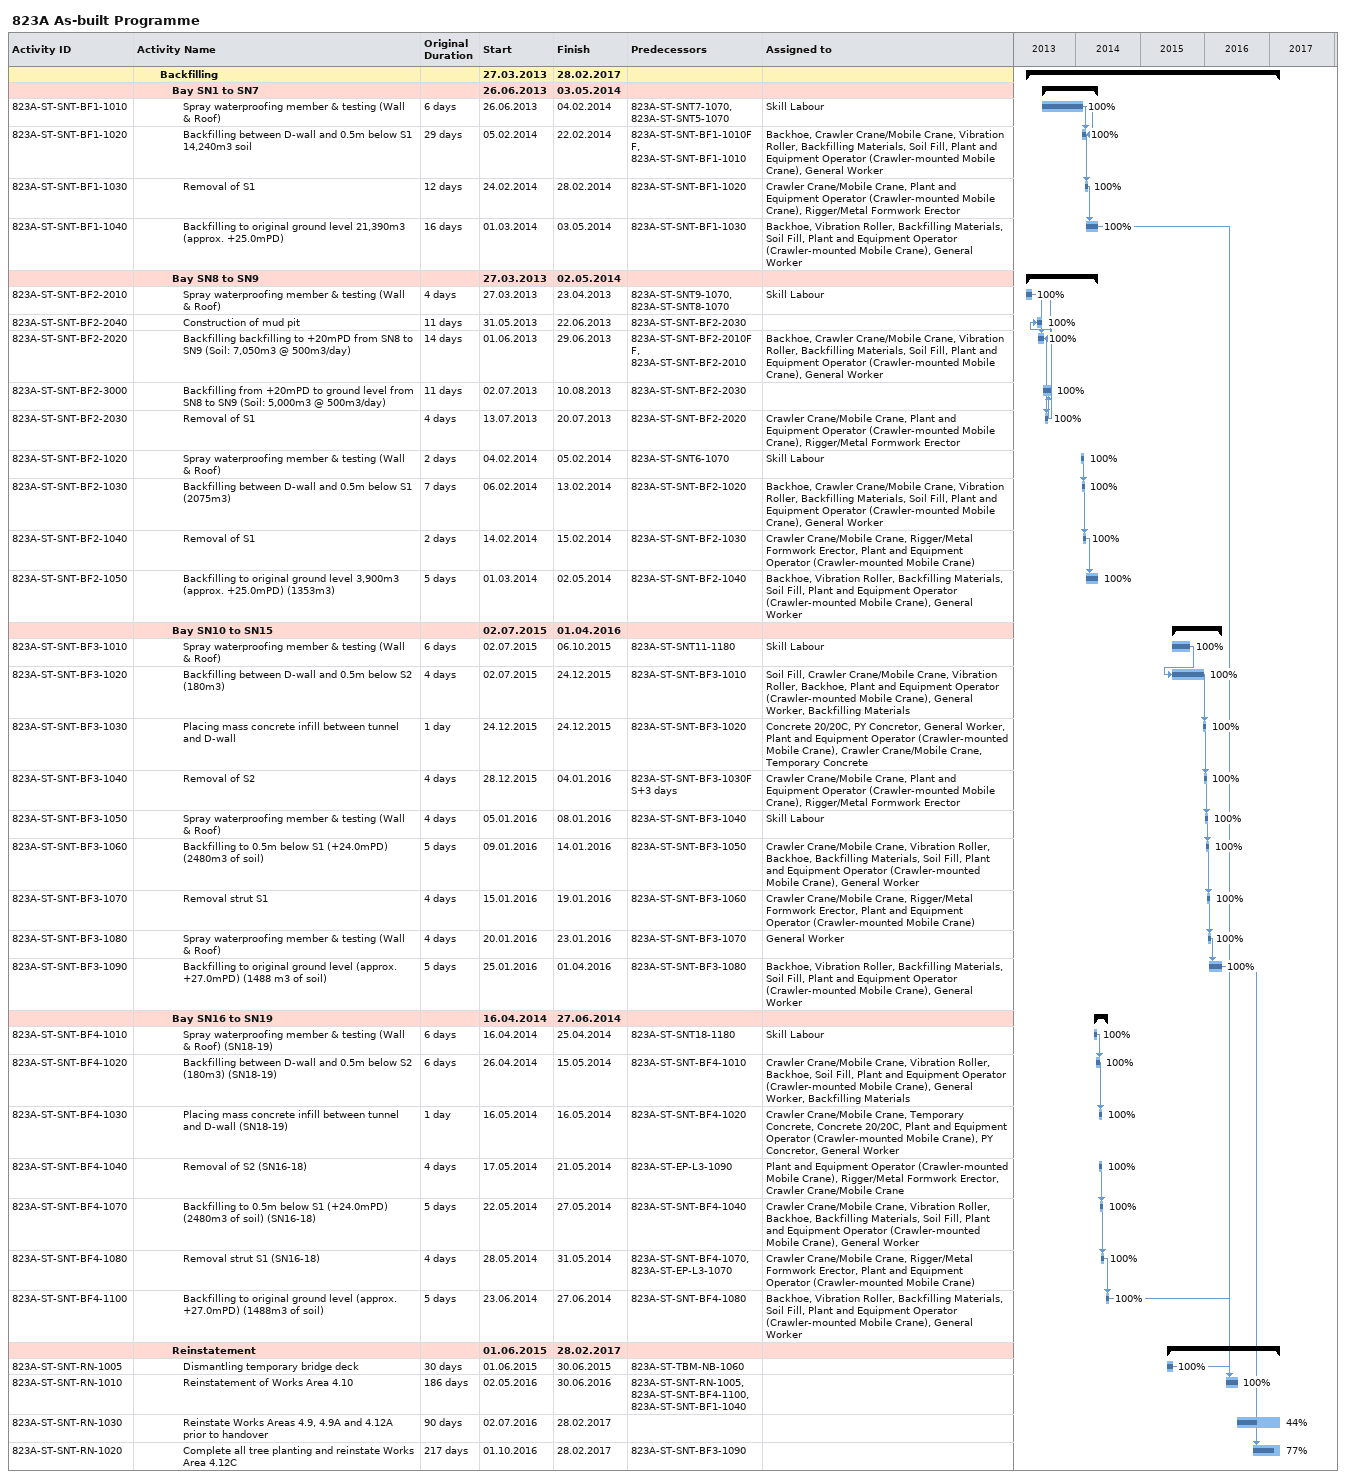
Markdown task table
823A As-built Programme

| ID | Level | Task | Original duration | Start | Finish | Predecessors | Resources | % complete |
|---|---|---|---|---|---|---|---|---|
|  | 3 | **Backfilling** |  | 2013-03-27 | 2017-02-28 |  |  |  |
|  | 4 | **Bay SN1 to SN7** |  | 2013-06-26 | 2014-05-03 |  |  |  |
| 823A-ST-SNT-BF1-1010 | 5 | Spray waterproofing member & testing (Wall & Roof) | 6d | 2013-06-26 | 2014-02-04 | 823A-ST-SNT7-1070, 823A-ST-SNT5-1070 | Skill Labour | 100 |
| 823A-ST-SNT-BF1-1020 | 5 | Backfilling between D-wall and 0.5m below S1 14,240m3 soil | 29d | 2014-02-05 | 2014-02-22 | 823A-ST-SNT-BF1-1010FF, 823A-ST-SNT-BF1-1010 | Backhoe, Crawler Crane/Mobile Crane, Vibration Roller, Backfilling Materials, Soil Fill, Plant and Equipment Operator (Crawler-mounted Mobile Crane), General Worker | 100 |
| 823A-ST-SNT-BF1-1030 | 5 | Removal of S1 | 12d | 2014-02-24 | 2014-02-28 | 823A-ST-SNT-BF1-1020 | Crawler Crane/Mobile Crane, Plant and Equipment Operator (Crawler-mounted Mobile Crane), Rigger/Metal Formwork Erector | 100 |
| 823A-ST-SNT-BF1-1040 | 5 | Backfilling to original ground level 21,390m3 (approx. +25.0mPD) | 16d | 2014-03-01 | 2014-05-03 | 823A-ST-SNT-BF1-1030 | Backhoe, Vibration Roller, Backfilling Materials, Soil Fill, Plant and Equipment Operator (Crawler-mounted Mobile Crane), General Worker | 100 |
|  | 4 | **Bay SN8 to SN9** |  | 2013-03-27 | 2014-05-02 |  |  |  |
| 823A-ST-SNT-BF2-2010 | 5 | Spray waterproofing member & testing (Wall & Roof) | 4d | 2013-03-27 | 2013-04-23 | 823A-ST-SNT9-1070, 823A-ST-SNT8-1070 | Skill Labour | 100 |
| 823A-ST-SNT-BF2-2040 | 5 | Construction of mud pit | 11d | 2013-05-31 | 2013-06-22 | 823A-ST-SNT-BF2-2030 |  | 100 |
| 823A-ST-SNT-BF2-2020 | 5 | Backfilling backfilling to +20mPD from SN8 to SN9 (Soil: 7,050m3 @ 500m3/day) | 14d | 2013-06-01 | 2013-06-29 | 823A-ST-SNT-BF2-2010FF, 823A-ST-SNT-BF2-2010 | Backhoe, Crawler Crane/Mobile Crane, Vibration Roller, Backfilling Materials, Soil Fill, Plant and Equipment Operator (Crawler-mounted Mobile Crane), General Worker | 100 |
| 823A-ST-SNT-BF2-3000 | 5 | Backfilling from +20mPD to ground level from SN8 to SN9 (Soil: 5,000m3 @ 500m3/day) | 11d | 2013-07-02 | 2013-08-10 | 823A-ST-SNT-BF2-2030 |  | 100 |
| 823A-ST-SNT-BF2-2030 | 5 | Removal of S1 | 4d | 2013-07-13 | 2013-07-20 | 823A-ST-SNT-BF2-2020 | Crawler Crane/Mobile Crane, Plant and Equipment Operator (Crawler-mounted Mobile Crane), Rigger/Metal Formwork Erector | 100 |
| 823A-ST-SNT-BF2-1020 | 5 | Spray waterproofing member & testing (Wall & Roof) | 2d | 2014-02-04 | 2014-02-05 | 823A-ST-SNT6-1070 | Skill Labour | 100 |
| 823A-ST-SNT-BF2-1030 | 5 | Backfilling between D-wall and 0.5m below S1 (2075m3) | 7d | 2014-02-06 | 2014-02-13 | 823A-ST-SNT-BF2-1020 | Backhoe, Crawler Crane/Mobile Crane, Vibration Roller, Backfilling Materials, Soil Fill, Plant and Equipment Operator (Crawler-mounted Mobile Crane), General Worker | 100 |
| 823A-ST-SNT-BF2-1040 | 5 | Removal of S1 | 2d | 2014-02-14 | 2014-02-15 | 823A-ST-SNT-BF2-1030 | Crawler Crane/Mobile Crane, Rigger/Metal Formwork Erector, Plant and Equipment Operator (Crawler-mounted Mobile Crane) | 100 |
| 823A-ST-SNT-BF2-1050 | 5 | Backfilling to original ground level 3,900m3 (approx. +25.0mPD) (1353m3) | 5d | 2014-03-01 | 2014-05-02 | 823A-ST-SNT-BF2-1040 | Backhoe, Vibration Roller, Backfilling Materials, Soil Fill, Plant and Equipment Operator (Crawler-mounted Mobile Crane), General Worker | 100 |
|  | 4 | **Bay SN10 to SN15** |  | 2015-07-02 | 2016-04-01 |  |  |  |
| 823A-ST-SNT-BF3-1010 | 5 | Spray waterproofing member & testing (Wall & Roof) | 6d | 2015-07-02 | 2015-10-06 | 823A-ST-SNT11-1180 | Skill Labour | 100 |
| 823A-ST-SNT-BF3-1020 | 5 | Backfilling between D-wall and 0.5m below S2 (180m3) | 4d | 2015-07-02 | 2015-12-24 | 823A-ST-SNT-BF3-1010 | Soil Fill, Crawler Crane/Mobile Crane, Vibration Roller, Backhoe, Plant and Equipment Operator (Crawler-mounted Mobile Crane), General Worker, Backfilling Materials | 100 |
| 823A-ST-SNT-BF3-1030 | 5 | Placing mass concrete infill between tunnel and D-wall | 1d | 2015-12-24 | 2015-12-24 | 823A-ST-SNT-BF3-1020 | Concrete 20/20C, PY Concretor, General Worker, Plant and Equipment Operator (Crawler-mounted Mobile Crane), Crawler Crane/Mobile Crane, Temporary Concrete | 100 |
| 823A-ST-SNT-BF3-1040 | 5 | Removal of S2 | 4d | 2015-12-28 | 2016-01-04 | 823A-ST-SNT-BF3-1030FS+3d | Crawler Crane/Mobile Crane, Plant and Equipment Operator (Crawler-mounted Mobile Crane), Rigger/Metal Formwork Erector | 100 |
| 823A-ST-SNT-BF3-1050 | 5 | Spray waterproofing member & testing (Wall & Roof) | 4d | 2016-01-05 | 2016-01-08 | 823A-ST-SNT-BF3-1040 | Skill Labour | 100 |
| 823A-ST-SNT-BF3-1060 | 5 | Backfilling to 0.5m below S1 (+24.0mPD) (2480m3 of soil) | 5d | 2016-01-09 | 2016-01-14 | 823A-ST-SNT-BF3-1050 | Crawler Crane/Mobile Crane, Vibration Roller, Backhoe, Backfilling Materials, Soil Fill, Plant and Equipment Operator (Crawler-mounted Mobile Crane), General Worker | 100 |
| 823A-ST-SNT-BF3-1070 | 5 | Removal strut S1 | 4d | 2016-01-15 | 2016-01-19 | 823A-ST-SNT-BF3-1060 | Crawler Crane/Mobile Crane, Rigger/Metal Formwork Erector, Plant and Equipment Operator (Crawler-mounted Mobile Crane) | 100 |
| 823A-ST-SNT-BF3-1080 | 5 | Spray waterproofing member & testing (Wall & Roof) | 4d | 2016-01-20 | 2016-01-23 | 823A-ST-SNT-BF3-1070 | General Worker | 100 |
| 823A-ST-SNT-BF3-1090 | 5 | Backfilling to original ground level (approx. +27.0mPD) (1488 m3 of soil) | 5d | 2016-01-25 | 2016-04-01 | 823A-ST-SNT-BF3-1080 | Backhoe, Vibration Roller, Backfilling Materials, Soil Fill, Plant and Equipment Operator (Crawler-mounted Mobile Crane), General Worker | 100 |
|  | 4 | **Bay SN16 to SN19** |  | 2014-04-16 | 2014-06-27 |  |  |  |
| 823A-ST-SNT-BF4-1010 | 5 | Spray waterproofing member & testing (Wall & Roof) (SN18-19) | 6d | 2014-04-16 | 2014-04-25 | 823A-ST-SNT18-1180 | Skill Labour | 100 |
| 823A-ST-SNT-BF4-1020 | 5 | Backfilling between D-wall and 0.5m below S2 (180m3) (SN18-19) | 6d | 2014-04-26 | 2014-05-15 | 823A-ST-SNT-BF4-1010 | Crawler Crane/Mobile Crane, Vibration Roller, Backhoe, Soil Fill, Plant and Equipment Operator (Crawler-mounted Mobile Crane), General Worker, Backfilling Materials | 100 |
| 823A-ST-SNT-BF4-1030 | 5 | Placing mass concrete infill between tunnel and D-wall (SN18-19) | 1d | 2014-05-16 | 2014-05-16 | 823A-ST-SNT-BF4-1020 | Crawler Crane/Mobile Crane, Temporary Concrete, Concrete 20/20C, Plant and Equipment Operator (Crawler-mounted Mobile Crane), PY Concretor, General Worker | 100 |
| 823A-ST-SNT-BF4-1040 | 5 | Removal of S2 (SN16-18) | 4d | 2014-05-17 | 2014-05-21 | 823A-ST-EP-L3-1090 | Plant and Equipment Operator (Crawler-mounted Mobile Crane), Rigger/Metal Formwork Erector, Crawler Crane/Mobile Crane | 100 |
| 823A-ST-SNT-BF4-1070 | 5 | Backfilling to 0.5m below S1 (+24.0mPD) (2480m3 of soil) (SN16-18) | 5d | 2014-05-22 | 2014-05-27 | 823A-ST-SNT-BF4-1040 | Crawler Crane/Mobile Crane, Vibration Roller, Backhoe, Backfilling Materials, Soil Fill, Plant and Equipment Operator (Crawler-mounted Mobile Crane), General Worker | 100 |
| 823A-ST-SNT-BF4-1080 | 5 | Removal strut S1 (SN16-18) | 4d | 2014-05-28 | 2014-05-31 | 823A-ST-SNT-BF4-1070, 823A-ST-EP-L3-1070 | Crawler Crane/Mobile Crane, Rigger/Metal Formwork Erector, Plant and Equipment Operator (Crawler-mounted Mobile Crane) | 100 |
| 823A-ST-SNT-BF4-1100 | 5 | Backfilling to original ground level (approx. +27.0mPD) (1488m3 of soil) | 5d | 2014-06-23 | 2014-06-27 | 823A-ST-SNT-BF4-1080 | Backhoe, Vibration Roller, Backfilling Materials, Soil Fill, Plant and Equipment Operator (Crawler-mounted Mobile Crane), General Worker | 100 |
|  | 4 | **Reinstatement** |  | 2015-06-01 | 2017-02-28 |  |  |  |
| 823A-ST-SNT-RN-1005 | 5 | Dismantling temporary bridge deck | 30d | 2015-06-01 | 2015-06-30 | 823A-ST-TBM-NB-1060 |  | 100 |
| 823A-ST-SNT-RN-1010 | 5 | Reinstatement of Works Area 4.10 | 186d | 2016-05-02 | 2016-06-30 | 823A-ST-SNT-RN-1005, 823A-ST-SNT-BF4-1100, 823A-ST-SNT-BF1-1040 |  | 100 |
| 823A-ST-SNT-RN-1030 | 5 | Reinstate Works Areas 4.9, 4.9A and 4.12A prior to handover | 90d | 2016-07-02 | 2017-02-28 |  |  | 44 |
| 823A-ST-SNT-RN-1020 | 5 | Complete all tree planting and reinstate Works Area 4.12C | 217d | 2016-10-01 | 2017-02-28 | 823A-ST-SNT-BF3-1090 |  | 77 |
